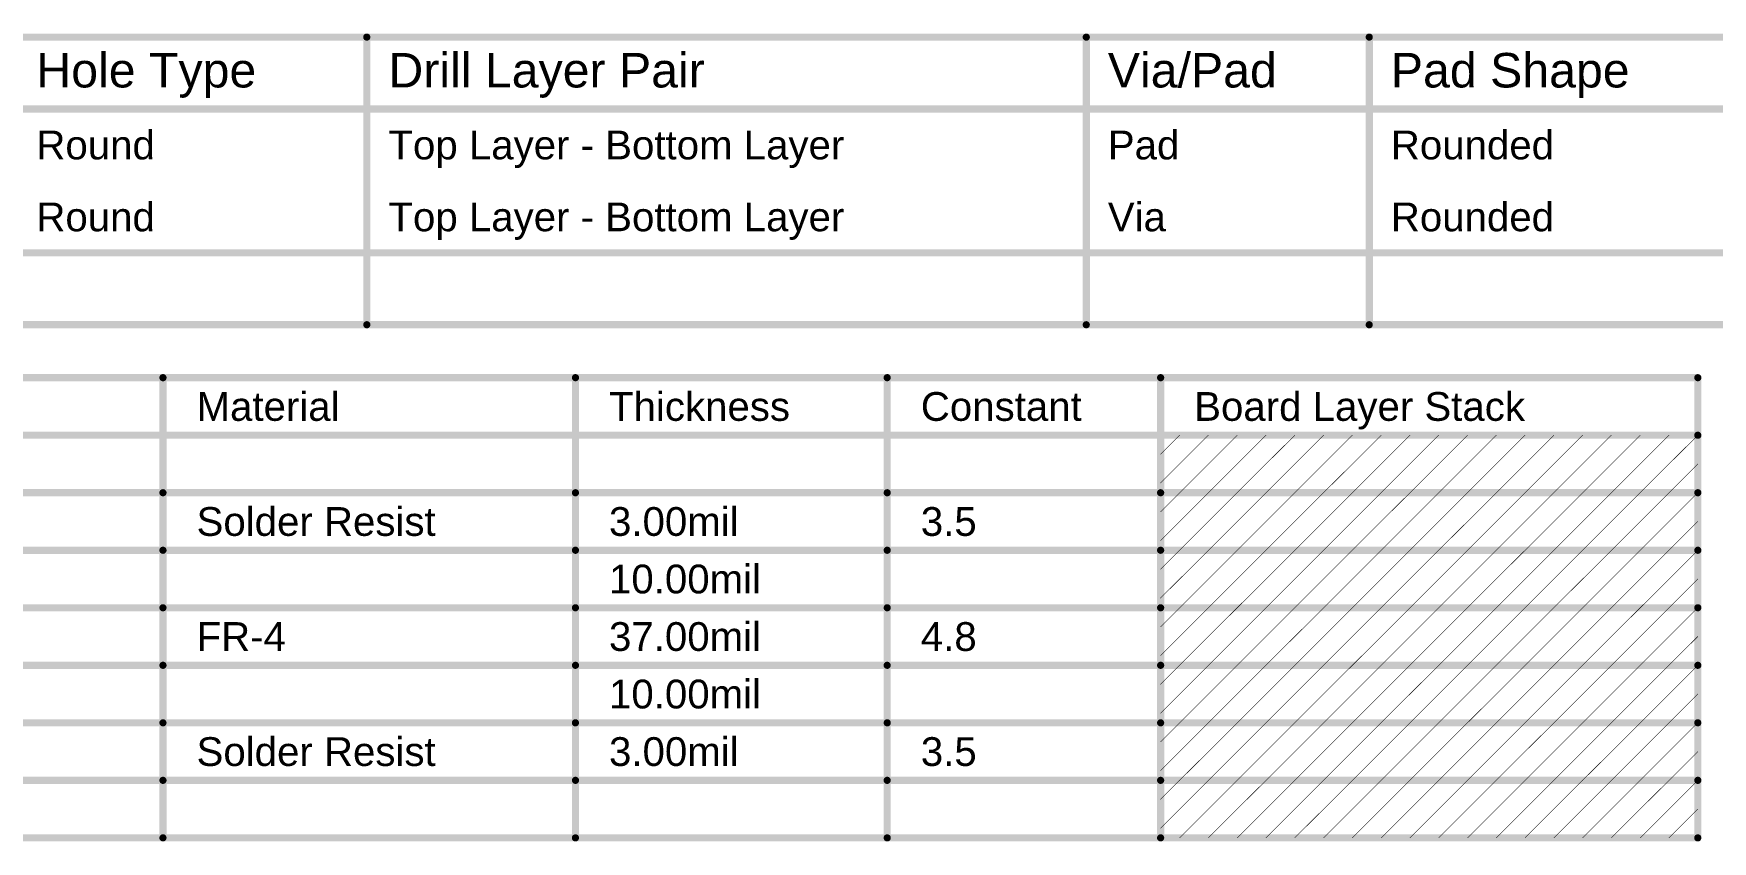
# Model space of a CAD drawing. Header units: millimetres. Extents: x -0.3 to 10.3, y -0.3 to 3.7.
# Drawn here: x 2.566 to 6.065, y 2.013 to 3.699 of the extents above; entities that cross this region are included whole.
import ezdxf

# ---------------------------------------------------------------- set-up
doc = ezdxf.new("R2010")
doc.units = ezdxf.units.MM
doc.header["$MEASUREMENT"] = 0
doc.layers.add('DrillDrawing', color=1, linetype='Continuous')
doc.layers.add('Mechanical3', color=76, linetype='Continuous')
doc.styles.add('Arial', font='', dxfattribs={"height": 0.2})
doc.styles.get('Arial').set_extended_font_data('Arial')

msp = doc.modelspace()

# ---------------------------------------------------------------- linework, layer by layer
at = {"layer": 'DrillDrawing', "const_width": 0.015}
for points in [[(-0.1895, 3.6915), (10.3116, 3.6915)], [(3.2606, 3.0915), (3.2606, 3.6915)], [(4.7601, 3.0915), (4.7601, 3.6915)], [(5.35, 3.0915), (5.35, 3.6915)], [(-0.1895, 3.5415), (10.3116, 3.5415)], [(-0.1895, 3.2415), (10.3116, 3.2415)], [(-0.1895, 3.0915), (10.3116, 3.0915)]]:
    msp.add_lwpolyline(points, dxfattribs=at)
at = {"layer": 'DrillDrawing', "const_width": 0.0075}
for points in [[(3.2568, 3.6915, 1), (3.2643, 3.6915, 1)], [(4.7564, 3.6915, 1), (4.7639, 3.6915, 1)], [(5.3462, 3.6915, 1), (5.3537, 3.6915, 1)], [(3.2568, 3.0915, 1), (3.2643, 3.0915, 1)], [(4.7564, 3.0915, 1), (4.7639, 3.0915, 1)], [(5.3462, 3.0915, 1), (5.3537, 3.0915, 1)]]:
    msp.add_lwpolyline(points, format="xyb", close=True, dxfattribs=at)
at = {"layer": 'Mechanical3'}
for points, const_width in [([(1.496, 2.981), (6.0348, 2.981)], 0.015), ([(2.8357, 2.021), (2.8357, 2.981)], 0.015), ([(3.6954, 2.021), (3.6954, 2.981)], 0.015), ([(4.3453, 2.021), (4.3453, 2.981)], 0.015), ([(4.9151, 2.021), (4.9151, 2.981)], 0.015), ([(6.0348, 2.021), (6.0348, 2.981)], 0.015), ([(1.496, 2.861), (6.0348, 2.861)], 0.015), ([(4.9151, 2.8213), (4.9548, 2.861)], 0.001), ([(4.9151, 2.7613), (5.0148, 2.861)], 0.001), ([(4.9548, 2.741), (5.0748, 2.861)], 0.001), ([(5.0148, 2.741), (5.1348, 2.861)], 0.001), ([(5.0748, 2.741), (5.1948, 2.861)], 0.001), ([(5.1348, 2.741), (5.2548, 2.861)], 0.001), ([(5.1948, 2.741), (5.3148, 2.861)], 0.001), ([(5.2548, 2.741), (5.3748, 2.861)], 0.001), ([(5.3148, 2.741), (5.4348, 2.861)], 0.001), ([(5.3748, 2.741), (5.4948, 2.861)], 0.001), ([(5.4348, 2.741), (5.5548, 2.861)], 0.001), ([(5.4948, 2.741), (5.6148, 2.861)], 0.001), ([(5.5548, 2.741), (5.6748, 2.861)], 0.001), ([(5.6148, 2.741), (5.7348, 2.861)], 0.001), ([(5.6748, 2.741), (5.7948, 2.861)], 0.001), ([(5.7348, 2.741), (5.8548, 2.861)], 0.001), ([(5.7948, 2.741), (5.9148, 2.861)], 0.001), ([(5.8548, 2.741), (5.9748, 2.861)], 0.001), ([(5.9148, 2.741), (6.0348, 2.861)], 0.001), ([(5.9748, 2.741), (6.0348, 2.801)], 0.001), ([(1.9059, 2.741), (2.8357, 2.741)], 0.015), ([(2.8357, 2.741), (3.6954, 2.741)], 0.015), ([(3.6954, 2.741), (4.3453, 2.741)], 0.015), ([(4.3453, 2.741), (4.9151, 2.741)], 0.015), ([(4.9151, 2.741), (6.0348, 2.741)], 0.015), ([(4.9151, 2.7013), (4.9548, 2.741)], 0.001), ([(4.9151, 2.6413), (5.0148, 2.741)], 0.001), ([(4.9548, 2.621), (5.0748, 2.741)], 0.001), ([(5.0148, 2.621), (5.1348, 2.741)], 0.001), ([(5.0748, 2.621), (5.1948, 2.741)], 0.001), ([(5.1348, 2.621), (5.2548, 2.741)], 0.001), ([(5.1948, 2.621), (5.3148, 2.741)], 0.001), ([(5.2548, 2.621), (5.3748, 2.741)], 0.001), ([(5.3148, 2.621), (5.4348, 2.741)], 0.001), ([(5.3748, 2.621), (5.4948, 2.741)], 0.001), ([(5.4348, 2.621), (5.5548, 2.741)], 0.001), ([(5.4948, 2.621), (5.6148, 2.741)], 0.001), ([(5.5548, 2.621), (5.6748, 2.741)], 0.001), ([(5.6148, 2.621), (5.7348, 2.741)], 0.001), ([(5.6748, 2.621), (5.7948, 2.741)], 0.001), ([(5.7348, 2.621), (5.8548, 2.741)], 0.001), ([(5.7948, 2.621), (5.9148, 2.741)], 0.001), ([(5.8548, 2.621), (5.9748, 2.741)], 0.001), ([(5.9148, 2.621), (6.0348, 2.741)], 0.001), ([(5.9748, 2.621), (6.0348, 2.681)], 0.001), ([(1.9059, 2.621), (2.8357, 2.621)], 0.015), ([(2.8357, 2.621), (3.6954, 2.621)], 0.015), ([(3.6954, 2.621), (4.3453, 2.621)], 0.015), ([(4.3453, 2.621), (4.9151, 2.621)], 0.015), ([(4.9151, 2.621), (6.0348, 2.621)], 0.015), ([(4.9151, 2.5813), (4.9548, 2.621)], 0.001), ([(4.9151, 2.5213), (5.0148, 2.621)], 0.001), ([(4.9548, 2.501), (5.0748, 2.621)], 0.001), ([(5.0148, 2.501), (5.1348, 2.621)], 0.001), ([(5.0748, 2.501), (5.1948, 2.621)], 0.001), ([(5.1348, 2.501), (5.2548, 2.621)], 0.001), ([(5.1948, 2.501), (5.3148, 2.621)], 0.001), ([(5.2548, 2.501), (5.3748, 2.621)], 0.001), ([(5.3148, 2.501), (5.4348, 2.621)], 0.001), ([(5.3748, 2.501), (5.4948, 2.621)], 0.001), ([(5.4348, 2.501), (5.5548, 2.621)], 0.001), ([(5.4948, 2.501), (5.6148, 2.621)], 0.001), ([(5.5548, 2.501), (5.6748, 2.621)], 0.001), ([(5.6148, 2.501), (5.7348, 2.621)], 0.001), ([(5.6748, 2.501), (5.7948, 2.621)], 0.001), ([(5.7348, 2.501), (5.8548, 2.621)], 0.001), ([(5.7948, 2.501), (5.9148, 2.621)], 0.001), ([(5.8548, 2.501), (5.9748, 2.621)], 0.001), ([(5.9148, 2.501), (6.0348, 2.621)], 0.001), ([(5.9748, 2.501), (6.0348, 2.561)], 0.001), ([(1.9059, 2.501), (2.8357, 2.501)], 0.015), ([(2.8357, 2.501), (3.6954, 2.501)], 0.015), ([(3.6954, 2.501), (4.3453, 2.501)], 0.015), ([(4.3453, 2.501), (4.9151, 2.501)], 0.015), ([(4.9151, 2.501), (6.0348, 2.501)], 0.015), ([(4.9151, 2.4613), (4.9548, 2.501)], 0.001), ([(4.9151, 2.4013), (5.0148, 2.501)], 0.001), ([(4.9548, 2.381), (5.0748, 2.501)], 0.001), ([(5.0148, 2.381), (5.1348, 2.501)], 0.001), ([(5.0748, 2.381), (5.1948, 2.501)], 0.001), ([(5.1348, 2.381), (5.2548, 2.501)], 0.001), ([(5.1948, 2.381), (5.3148, 2.501)], 0.001), ([(5.2548, 2.381), (5.3748, 2.501)], 0.001), ([(5.3148, 2.381), (5.4348, 2.501)], 0.001), ([(5.3748, 2.381), (5.4948, 2.501)], 0.001), ([(5.4348, 2.381), (5.5548, 2.501)], 0.001), ([(5.4948, 2.381), (5.6148, 2.501)], 0.001), ([(5.5548, 2.381), (5.6748, 2.501)], 0.001), ([(5.6148, 2.381), (5.7348, 2.501)], 0.001), ([(5.6748, 2.381), (5.7948, 2.501)], 0.001), ([(5.7348, 2.381), (5.8548, 2.501)], 0.001), ([(5.7948, 2.381), (5.9148, 2.501)], 0.001), ([(5.8548, 2.381), (5.9748, 2.501)], 0.001), ([(5.9148, 2.381), (6.0348, 2.501)], 0.001), ([(5.9748, 2.381), (6.0348, 2.441)], 0.001), ([(1.9059, 2.381), (2.8357, 2.381)], 0.015), ([(2.8357, 2.381), (3.6954, 2.381)], 0.015), ([(3.6954, 2.381), (4.3453, 2.381)], 0.015), ([(4.3453, 2.381), (4.9151, 2.381)], 0.015), ([(4.9151, 2.381), (6.0348, 2.381)], 0.015), ([(4.9151, 2.3413), (4.9548, 2.381)], 0.001), ([(4.9151, 2.2813), (5.0148, 2.381)], 0.001), ([(4.9548, 2.261), (5.0748, 2.381)], 0.001), ([(5.0148, 2.261), (5.1348, 2.381)], 0.001), ([(5.0748, 2.261), (5.1948, 2.381)], 0.001), ([(5.1348, 2.261), (5.2548, 2.381)], 0.001), ([(5.1948, 2.261), (5.3148, 2.381)], 0.001), ([(5.2548, 2.261), (5.3748, 2.381)], 0.001), ([(5.3148, 2.261), (5.4348, 2.381)], 0.001), ([(5.3748, 2.261), (5.4948, 2.381)], 0.001), ([(5.4348, 2.261), (5.5548, 2.381)], 0.001), ([(5.4948, 2.261), (5.6148, 2.381)], 0.001), ([(5.5548, 2.261), (5.6748, 2.381)], 0.001), ([(5.6148, 2.261), (5.7348, 2.381)], 0.001), ([(5.6748, 2.261), (5.7948, 2.381)], 0.001), ([(5.7348, 2.261), (5.8548, 2.381)], 0.001), ([(5.7948, 2.261), (5.9148, 2.381)], 0.001), ([(5.8548, 2.261), (5.9748, 2.381)], 0.001), ([(5.9148, 2.261), (6.0348, 2.381)], 0.001), ([(5.9748, 2.261), (6.0348, 2.321)], 0.001), ([(1.9059, 2.261), (2.8357, 2.261)], 0.015), ([(2.8357, 2.261), (3.6954, 2.261)], 0.015), ([(3.6954, 2.261), (4.3453, 2.261)], 0.015), ([(4.3453, 2.261), (4.9151, 2.261)], 0.015), ([(4.9151, 2.261), (6.0348, 2.261)], 0.015), ([(4.9151, 2.2213), (4.9548, 2.261)], 0.001), ([(4.9151, 2.1613), (5.0148, 2.261)], 0.001), ([(4.9548, 2.141), (5.0748, 2.261)], 0.001), ([(5.0148, 2.141), (5.1348, 2.261)], 0.001), ([(5.0748, 2.141), (5.1948, 2.261)], 0.001), ([(5.1348, 2.141), (5.2548, 2.261)], 0.001), ([(5.1948, 2.141), (5.3148, 2.261)], 0.001), ([(5.2548, 2.141), (5.3748, 2.261)], 0.001), ([(5.3148, 2.141), (5.4348, 2.261)], 0.001), ([(5.3748, 2.141), (5.4948, 2.261)], 0.001), ([(5.4348, 2.141), (5.5548, 2.261)], 0.001), ([(5.4948, 2.141), (5.6148, 2.261)], 0.001), ([(5.5548, 2.141), (5.6748, 2.261)], 0.001), ([(5.6148, 2.141), (5.7348, 2.261)], 0.001), ([(5.6748, 2.141), (5.7948, 2.261)], 0.001), ([(5.7348, 2.141), (5.8548, 2.261)], 0.001), ([(5.7948, 2.141), (5.9148, 2.261)], 0.001), ([(5.8548, 2.141), (5.9748, 2.261)], 0.001), ([(5.9148, 2.141), (6.0348, 2.261)], 0.001), ([(5.9748, 2.141), (6.0348, 2.201)], 0.001), ([(1.9059, 2.141), (2.8357, 2.141)], 0.015), ([(2.8357, 2.141), (3.6954, 2.141)], 0.015), ([(3.6954, 2.141), (4.3453, 2.141)], 0.015), ([(4.3453, 2.141), (4.9151, 2.141)], 0.015), ([(4.9151, 2.141), (6.0348, 2.141)], 0.015), ([(4.9151, 2.1013), (4.9548, 2.141)], 0.001), ([(4.9151, 2.0413), (5.0148, 2.141)], 0.001), ([(4.9548, 2.021), (5.0748, 2.141)], 0.001), ([(5.0148, 2.021), (5.1348, 2.141)], 0.001), ([(5.0748, 2.021), (5.1948, 2.141)], 0.001), ([(5.1348, 2.021), (5.2548, 2.141)], 0.001), ([(5.1948, 2.021), (5.3148, 2.141)], 0.001), ([(5.2548, 2.021), (5.3748, 2.141)], 0.001), ([(5.3148, 2.021), (5.4348, 2.141)], 0.001), ([(5.3748, 2.021), (5.4948, 2.141)], 0.001), ([(5.4348, 2.021), (5.5548, 2.141)], 0.001), ([(5.4948, 2.021), (5.6148, 2.141)], 0.001), ([(5.5548, 2.021), (5.6748, 2.141)], 0.001), ([(5.6148, 2.021), (5.7348, 2.141)], 0.001), ([(5.6748, 2.021), (5.7948, 2.141)], 0.001), ([(5.7348, 2.021), (5.8548, 2.141)], 0.001), ([(5.7948, 2.021), (5.9148, 2.141)], 0.001), ([(5.8548, 2.021), (5.9748, 2.141)], 0.001), ([(5.9148, 2.021), (6.0348, 2.141)], 0.001), ([(5.9748, 2.021), (6.0348, 2.081)], 0.001), ([(1.9059, 2.021), (2.8357, 2.021)], 0.015), ([(2.8357, 2.021), (3.6954, 2.021)], 0.015), ([(3.6954, 2.021), (4.3453, 2.021)], 0.015), ([(4.3453, 2.021), (4.9151, 2.021)], 0.015), ([(4.9151, 2.021), (6.0348, 2.021)], 0.015)]:
    msp.add_lwpolyline(points, dxfattribs=dict(at, const_width=const_width))
for points, const_width in [([(2.8319, 2.981, 1), (2.8394, 2.981, 1)], 0.0075), ([(3.6917, 2.981, 1), (3.6992, 2.981, 1)], 0.0075), ([(4.3415, 2.981, 1), (4.349, 2.981, 1)], 0.0075), ([(4.9114, 2.981, 1), (4.9189, 2.981, 1)], 0.0075), ([(6.0311, 2.981, 1), (6.0386, 2.981, 1)], 0.0075), ([(6.0311, 2.981, 1), (6.0386, 2.981, 1)], 0.0075), ([(4.9546, 2.861, 1), (4.9551, 2.861, 1)], 0.0005), ([(5.0146, 2.861, 1), (5.0151, 2.861, 1)], 0.0005), ([(5.0746, 2.861, 1), (5.0751, 2.861, 1)], 0.0005), ([(5.1346, 2.861, 1), (5.1351, 2.861, 1)], 0.0005), ([(5.1946, 2.861, 1), (5.1951, 2.861, 1)], 0.0005), ([(5.2546, 2.861, 1), (5.2551, 2.861, 1)], 0.0005), ([(5.3146, 2.861, 1), (5.3151, 2.861, 1)], 0.0005), ([(5.3746, 2.861, 1), (5.3751, 2.861, 1)], 0.0005), ([(5.4346, 2.861, 1), (5.4351, 2.861, 1)], 0.0005), ([(5.4946, 2.861, 1), (5.4951, 2.861, 1)], 0.0005), ([(5.5546, 2.861, 1), (5.5551, 2.861, 1)], 0.0005), ([(5.6146, 2.861, 1), (5.6151, 2.861, 1)], 0.0005), ([(5.6746, 2.861, 1), (5.6751, 2.861, 1)], 0.0005), ([(5.7346, 2.861, 1), (5.7351, 2.861, 1)], 0.0005), ([(5.7946, 2.861, 1), (5.7951, 2.861, 1)], 0.0005), ([(5.8546, 2.861, 1), (5.8551, 2.861, 1)], 0.0005), ([(5.9146, 2.861, 1), (5.9151, 2.861, 1)], 0.0005), ([(5.9746, 2.861, 1), (5.9751, 2.861, 1)], 0.0005), ([(6.0311, 2.861, 1), (6.0386, 2.861, 1)], 0.0075), ([(6.0346, 2.861, 1), (6.0351, 2.861, 1)], 0.0005), ([(4.9149, 2.8213, 1), (4.9154, 2.8213, 1)], 0.0005), ([(6.0346, 2.801, 1), (6.0351, 2.801, 1)], 0.0005), ([(2.8319, 2.741, 1), (2.8394, 2.741, 1)], 0.0075), ([(2.8319, 2.741, 1), (2.8394, 2.741, 1)], 0.0075), ([(3.6917, 2.741, 1), (3.6992, 2.741, 1)], 0.0075), ([(3.6917, 2.741, 1), (3.6992, 2.741, 1)], 0.0075), ([(4.3415, 2.741, 1), (4.349, 2.741, 1)], 0.0075), ([(4.3415, 2.741, 1), (4.349, 2.741, 1)], 0.0075), ([(4.9114, 2.741, 1), (4.9189, 2.741, 1)], 0.0075), ([(4.9114, 2.741, 1), (4.9189, 2.741, 1)], 0.0075), ([(4.9149, 2.7613, 1), (4.9154, 2.7613, 1)], 0.0005), ([(4.9546, 2.741, 1), (4.9551, 2.741, 1)], 0.0005), ([(4.9546, 2.741, 1), (4.9551, 2.741, 1)], 0.0005), ([(5.0146, 2.741, 1), (5.0151, 2.741, 1)], 0.0005), ([(5.0146, 2.741, 1), (5.0151, 2.741, 1)], 0.0005), ([(5.0746, 2.741, 1), (5.0751, 2.741, 1)], 0.0005), ([(5.0746, 2.741, 1), (5.0751, 2.741, 1)], 0.0005), ([(5.1346, 2.741, 1), (5.1351, 2.741, 1)], 0.0005), ([(5.1346, 2.741, 1), (5.1351, 2.741, 1)], 0.0005), ([(5.1946, 2.741, 1), (5.1951, 2.741, 1)], 0.0005), ([(5.1946, 2.741, 1), (5.1951, 2.741, 1)], 0.0005), ([(5.2546, 2.741, 1), (5.2551, 2.741, 1)], 0.0005), ([(5.2546, 2.741, 1), (5.2551, 2.741, 1)], 0.0005), ([(5.3146, 2.741, 1), (5.3151, 2.741, 1)], 0.0005), ([(5.3146, 2.741, 1), (5.3151, 2.741, 1)], 0.0005), ([(5.3746, 2.741, 1), (5.3751, 2.741, 1)], 0.0005), ([(5.3746, 2.741, 1), (5.3751, 2.741, 1)], 0.0005), ([(5.4346, 2.741, 1), (5.4351, 2.741, 1)], 0.0005), ([(5.4346, 2.741, 1), (5.4351, 2.741, 1)], 0.0005), ([(5.4946, 2.741, 1), (5.4951, 2.741, 1)], 0.0005), ([(5.4946, 2.741, 1), (5.4951, 2.741, 1)], 0.0005), ([(5.5546, 2.741, 1), (5.5551, 2.741, 1)], 0.0005), ([(5.5546, 2.741, 1), (5.5551, 2.741, 1)], 0.0005), ([(5.6146, 2.741, 1), (5.6151, 2.741, 1)], 0.0005), ([(5.6146, 2.741, 1), (5.6151, 2.741, 1)], 0.0005), ([(5.6746, 2.741, 1), (5.6751, 2.741, 1)], 0.0005), ([(5.6746, 2.741, 1), (5.6751, 2.741, 1)], 0.0005), ([(5.7346, 2.741, 1), (5.7351, 2.741, 1)], 0.0005), ([(5.7346, 2.741, 1), (5.7351, 2.741, 1)], 0.0005), ([(5.7946, 2.741, 1), (5.7951, 2.741, 1)], 0.0005), ([(5.7946, 2.741, 1), (5.7951, 2.741, 1)], 0.0005), ([(5.8546, 2.741, 1), (5.8551, 2.741, 1)], 0.0005), ([(5.8546, 2.741, 1), (5.8551, 2.741, 1)], 0.0005), ([(5.9146, 2.741, 1), (5.9151, 2.741, 1)], 0.0005), ([(5.9146, 2.741, 1), (5.9151, 2.741, 1)], 0.0005), ([(5.9746, 2.741, 1), (5.9751, 2.741, 1)], 0.0005), ([(5.9746, 2.741, 1), (5.9751, 2.741, 1)], 0.0005), ([(6.0311, 2.741, 1), (6.0386, 2.741, 1)], 0.0075), ([(6.0346, 2.741, 1), (6.0351, 2.741, 1)], 0.0005), ([(4.9149, 2.7013, 1), (4.9154, 2.7013, 1)], 0.0005), ([(6.0346, 2.681, 1), (6.0351, 2.681, 1)], 0.0005), ([(2.8319, 2.621, 1), (2.8394, 2.621, 1)], 0.0075), ([(2.8319, 2.621, 1), (2.8394, 2.621, 1)], 0.0075), ([(3.6917, 2.621, 1), (3.6992, 2.621, 1)], 0.0075), ([(3.6917, 2.621, 1), (3.6992, 2.621, 1)], 0.0075), ([(4.3415, 2.621, 1), (4.349, 2.621, 1)], 0.0075), ([(4.3415, 2.621, 1), (4.349, 2.621, 1)], 0.0075), ([(4.9114, 2.621, 1), (4.9189, 2.621, 1)], 0.0075), ([(4.9114, 2.621, 1), (4.9189, 2.621, 1)], 0.0075), ([(4.9149, 2.6413, 1), (4.9154, 2.6413, 1)], 0.0005), ([(6.0311, 2.621, 1), (6.0386, 2.621, 1)], 0.0075), ([(4.9546, 2.621, 1), (4.9551, 2.621, 1)], 0.0005), ([(4.9546, 2.621, 1), (4.9551, 2.621, 1)], 0.0005), ([(5.0146, 2.621, 1), (5.0151, 2.621, 1)], 0.0005), ([(5.0146, 2.621, 1), (5.0151, 2.621, 1)], 0.0005), ([(5.0746, 2.621, 1), (5.0751, 2.621, 1)], 0.0005), ([(5.0746, 2.621, 1), (5.0751, 2.621, 1)], 0.0005), ([(5.1346, 2.621, 1), (5.1351, 2.621, 1)], 0.0005), ([(5.1346, 2.621, 1), (5.1351, 2.621, 1)], 0.0005), ([(5.1946, 2.621, 1), (5.1951, 2.621, 1)], 0.0005), ([(5.1946, 2.621, 1), (5.1951, 2.621, 1)], 0.0005), ([(5.2546, 2.621, 1), (5.2551, 2.621, 1)], 0.0005), ([(5.2546, 2.621, 1), (5.2551, 2.621, 1)], 0.0005), ([(5.3146, 2.621, 1), (5.3151, 2.621, 1)], 0.0005), ([(5.3146, 2.621, 1), (5.3151, 2.621, 1)], 0.0005), ([(5.3746, 2.621, 1), (5.3751, 2.621, 1)], 0.0005), ([(5.3746, 2.621, 1), (5.3751, 2.621, 1)], 0.0005), ([(5.4346, 2.621, 1), (5.4351, 2.621, 1)], 0.0005), ([(5.4346, 2.621, 1), (5.4351, 2.621, 1)], 0.0005), ([(5.4946, 2.621, 1), (5.4951, 2.621, 1)], 0.0005), ([(5.4946, 2.621, 1), (5.4951, 2.621, 1)], 0.0005), ([(5.5546, 2.621, 1), (5.5551, 2.621, 1)], 0.0005), ([(5.5546, 2.621, 1), (5.5551, 2.621, 1)], 0.0005), ([(5.6146, 2.621, 1), (5.6151, 2.621, 1)], 0.0005), ([(5.6146, 2.621, 1), (5.6151, 2.621, 1)], 0.0005), ([(5.6746, 2.621, 1), (5.6751, 2.621, 1)], 0.0005), ([(5.6746, 2.621, 1), (5.6751, 2.621, 1)], 0.0005), ([(5.7346, 2.621, 1), (5.7351, 2.621, 1)], 0.0005), ([(5.7346, 2.621, 1), (5.7351, 2.621, 1)], 0.0005), ([(5.7946, 2.621, 1), (5.7951, 2.621, 1)], 0.0005), ([(5.7946, 2.621, 1), (5.7951, 2.621, 1)], 0.0005), ([(5.8546, 2.621, 1), (5.8551, 2.621, 1)], 0.0005), ([(5.8546, 2.621, 1), (5.8551, 2.621, 1)], 0.0005), ([(5.9146, 2.621, 1), (5.9151, 2.621, 1)], 0.0005), ([(5.9146, 2.621, 1), (5.9151, 2.621, 1)], 0.0005), ([(5.9746, 2.621, 1), (5.9751, 2.621, 1)], 0.0005), ([(5.9746, 2.621, 1), (5.9751, 2.621, 1)], 0.0005), ([(6.0346, 2.621, 1), (6.0351, 2.621, 1)], 0.0005), ([(4.9149, 2.5813, 1), (4.9154, 2.5813, 1)], 0.0005), ([(6.0346, 2.561, 1), (6.0351, 2.561, 1)], 0.0005), ([(4.9149, 2.5213, 1), (4.9154, 2.5213, 1)], 0.0005), ([(2.8319, 2.501, 1), (2.8394, 2.501, 1)], 0.0075), ([(2.8319, 2.501, 1), (2.8394, 2.501, 1)], 0.0075), ([(3.6917, 2.501, 1), (3.6992, 2.501, 1)], 0.0075), ([(3.6917, 2.501, 1), (3.6992, 2.501, 1)], 0.0075), ([(4.3415, 2.501, 1), (4.349, 2.501, 1)], 0.0075), ([(4.3415, 2.501, 1), (4.349, 2.501, 1)], 0.0075), ([(4.9114, 2.501, 1), (4.9189, 2.501, 1)], 0.0075), ([(4.9114, 2.501, 1), (4.9189, 2.501, 1)], 0.0075), ([(4.9546, 2.501, 1), (4.9551, 2.501, 1)], 0.0005), ([(4.9546, 2.501, 1), (4.9551, 2.501, 1)], 0.0005), ([(5.0146, 2.501, 1), (5.0151, 2.501, 1)], 0.0005), ([(5.0146, 2.501, 1), (5.0151, 2.501, 1)], 0.0005), ([(5.0746, 2.501, 1), (5.0751, 2.501, 1)], 0.0005), ([(5.0746, 2.501, 1), (5.0751, 2.501, 1)], 0.0005), ([(5.1346, 2.501, 1), (5.1351, 2.501, 1)], 0.0005), ([(5.1346, 2.501, 1), (5.1351, 2.501, 1)], 0.0005), ([(5.1946, 2.501, 1), (5.1951, 2.501, 1)], 0.0005), ([(5.1946, 2.501, 1), (5.1951, 2.501, 1)], 0.0005), ([(5.2546, 2.501, 1), (5.2551, 2.501, 1)], 0.0005), ([(5.2546, 2.501, 1), (5.2551, 2.501, 1)], 0.0005), ([(5.3146, 2.501, 1), (5.3151, 2.501, 1)], 0.0005), ([(5.3146, 2.501, 1), (5.3151, 2.501, 1)], 0.0005), ([(5.3746, 2.501, 1), (5.3751, 2.501, 1)], 0.0005), ([(5.3746, 2.501, 1), (5.3751, 2.501, 1)], 0.0005), ([(5.4346, 2.501, 1), (5.4351, 2.501, 1)], 0.0005), ([(5.4346, 2.501, 1), (5.4351, 2.501, 1)], 0.0005), ([(5.4946, 2.501, 1), (5.4951, 2.501, 1)], 0.0005), ([(5.4946, 2.501, 1), (5.4951, 2.501, 1)], 0.0005), ([(5.5546, 2.501, 1), (5.5551, 2.501, 1)], 0.0005), ([(5.5546, 2.501, 1), (5.5551, 2.501, 1)], 0.0005), ([(5.6146, 2.501, 1), (5.6151, 2.501, 1)], 0.0005), ([(5.6146, 2.501, 1), (5.6151, 2.501, 1)], 0.0005), ([(5.6746, 2.501, 1), (5.6751, 2.501, 1)], 0.0005), ([(5.6746, 2.501, 1), (5.6751, 2.501, 1)], 0.0005), ([(5.7346, 2.501, 1), (5.7351, 2.501, 1)], 0.0005), ([(5.7346, 2.501, 1), (5.7351, 2.501, 1)], 0.0005), ([(5.7946, 2.501, 1), (5.7951, 2.501, 1)], 0.0005), ([(5.7946, 2.501, 1), (5.7951, 2.501, 1)], 0.0005), ([(5.8546, 2.501, 1), (5.8551, 2.501, 1)], 0.0005), ([(5.8546, 2.501, 1), (5.8551, 2.501, 1)], 0.0005), ([(5.9146, 2.501, 1), (5.9151, 2.501, 1)], 0.0005), ([(5.9146, 2.501, 1), (5.9151, 2.501, 1)], 0.0005), ([(5.9746, 2.501, 1), (5.9751, 2.501, 1)], 0.0005), ([(5.9746, 2.501, 1), (5.9751, 2.501, 1)], 0.0005), ([(6.0311, 2.501, 1), (6.0386, 2.501, 1)], 0.0075), ([(6.0346, 2.501, 1), (6.0351, 2.501, 1)], 0.0005), ([(4.9149, 2.4613, 1), (4.9154, 2.4613, 1)], 0.0005), ([(6.0346, 2.441, 1), (6.0351, 2.441, 1)], 0.0005), ([(2.8319, 2.381, 1), (2.8394, 2.381, 1)], 0.0075), ([(2.8319, 2.381, 1), (2.8394, 2.381, 1)], 0.0075), ([(3.6917, 2.381, 1), (3.6992, 2.381, 1)], 0.0075), ([(3.6917, 2.381, 1), (3.6992, 2.381, 1)], 0.0075), ([(4.3415, 2.381, 1), (4.349, 2.381, 1)], 0.0075), ([(4.3415, 2.381, 1), (4.349, 2.381, 1)], 0.0075), ([(4.9114, 2.381, 1), (4.9189, 2.381, 1)], 0.0075), ([(4.9114, 2.381, 1), (4.9189, 2.381, 1)], 0.0075), ([(4.9149, 2.4013, 1), (4.9154, 2.4013, 1)], 0.0005), ([(4.9546, 2.381, 1), (4.9551, 2.381, 1)], 0.0005), ([(4.9546, 2.381, 1), (4.9551, 2.381, 1)], 0.0005), ([(5.0146, 2.381, 1), (5.0151, 2.381, 1)], 0.0005), ([(5.0146, 2.381, 1), (5.0151, 2.381, 1)], 0.0005), ([(5.0746, 2.381, 1), (5.0751, 2.381, 1)], 0.0005), ([(5.0746, 2.381, 1), (5.0751, 2.381, 1)], 0.0005), ([(5.1346, 2.381, 1), (5.1351, 2.381, 1)], 0.0005), ([(5.1346, 2.381, 1), (5.1351, 2.381, 1)], 0.0005), ([(5.1946, 2.381, 1), (5.1951, 2.381, 1)], 0.0005), ([(5.1946, 2.381, 1), (5.1951, 2.381, 1)], 0.0005), ([(5.2546, 2.381, 1), (5.2551, 2.381, 1)], 0.0005), ([(5.2546, 2.381, 1), (5.2551, 2.381, 1)], 0.0005), ([(5.3146, 2.381, 1), (5.3151, 2.381, 1)], 0.0005), ([(5.3146, 2.381, 1), (5.3151, 2.381, 1)], 0.0005), ([(5.3746, 2.381, 1), (5.3751, 2.381, 1)], 0.0005), ([(5.3746, 2.381, 1), (5.3751, 2.381, 1)], 0.0005), ([(5.4346, 2.381, 1), (5.4351, 2.381, 1)], 0.0005), ([(5.4346, 2.381, 1), (5.4351, 2.381, 1)], 0.0005), ([(5.4946, 2.381, 1), (5.4951, 2.381, 1)], 0.0005), ([(5.4946, 2.381, 1), (5.4951, 2.381, 1)], 0.0005), ([(5.5546, 2.381, 1), (5.5551, 2.381, 1)], 0.0005), ([(5.5546, 2.381, 1), (5.5551, 2.381, 1)], 0.0005), ([(5.6146, 2.381, 1), (5.6151, 2.381, 1)], 0.0005), ([(5.6146, 2.381, 1), (5.6151, 2.381, 1)], 0.0005), ([(5.6746, 2.381, 1), (5.6751, 2.381, 1)], 0.0005), ([(5.6746, 2.381, 1), (5.6751, 2.381, 1)], 0.0005), ([(5.7346, 2.381, 1), (5.7351, 2.381, 1)], 0.0005), ([(5.7346, 2.381, 1), (5.7351, 2.381, 1)], 0.0005), ([(5.7946, 2.381, 1), (5.7951, 2.381, 1)], 0.0005), ([(5.7946, 2.381, 1), (5.7951, 2.381, 1)], 0.0005), ([(5.8546, 2.381, 1), (5.8551, 2.381, 1)], 0.0005), ([(5.8546, 2.381, 1), (5.8551, 2.381, 1)], 0.0005), ([(5.9146, 2.381, 1), (5.9151, 2.381, 1)], 0.0005), ([(5.9146, 2.381, 1), (5.9151, 2.381, 1)], 0.0005), ([(5.9746, 2.381, 1), (5.9751, 2.381, 1)], 0.0005), ([(5.9746, 2.381, 1), (5.9751, 2.381, 1)], 0.0005), ([(6.0311, 2.381, 1), (6.0386, 2.381, 1)], 0.0075), ([(6.0346, 2.381, 1), (6.0351, 2.381, 1)], 0.0005), ([(4.9149, 2.3413, 1), (4.9154, 2.3413, 1)], 0.0005), ([(6.0346, 2.321, 1), (6.0351, 2.321, 1)], 0.0005), ([(4.9149, 2.2813, 1), (4.9154, 2.2813, 1)], 0.0005), ([(2.8319, 2.261, 1), (2.8394, 2.261, 1)], 0.0075), ([(2.8319, 2.261, 1), (2.8394, 2.261, 1)], 0.0075), ([(3.6917, 2.261, 1), (3.6992, 2.261, 1)], 0.0075), ([(3.6917, 2.261, 1), (3.6992, 2.261, 1)], 0.0075), ([(4.3415, 2.261, 1), (4.349, 2.261, 1)], 0.0075), ([(4.3415, 2.261, 1), (4.349, 2.261, 1)], 0.0075), ([(4.9114, 2.261, 1), (4.9189, 2.261, 1)], 0.0075), ([(4.9114, 2.261, 1), (4.9189, 2.261, 1)], 0.0075), ([(4.9546, 2.261, 1), (4.9551, 2.261, 1)], 0.0005), ([(4.9546, 2.261, 1), (4.9551, 2.261, 1)], 0.0005), ([(5.0146, 2.261, 1), (5.0151, 2.261, 1)], 0.0005), ([(5.0146, 2.261, 1), (5.0151, 2.261, 1)], 0.0005), ([(5.0746, 2.261, 1), (5.0751, 2.261, 1)], 0.0005), ([(5.0746, 2.261, 1), (5.0751, 2.261, 1)], 0.0005), ([(5.1346, 2.261, 1), (5.1351, 2.261, 1)], 0.0005), ([(5.1346, 2.261, 1), (5.1351, 2.261, 1)], 0.0005), ([(5.1946, 2.261, 1), (5.1951, 2.261, 1)], 0.0005), ([(5.1946, 2.261, 1), (5.1951, 2.261, 1)], 0.0005), ([(5.2546, 2.261, 1), (5.2551, 2.261, 1)], 0.0005), ([(5.2546, 2.261, 1), (5.2551, 2.261, 1)], 0.0005), ([(5.3146, 2.261, 1), (5.3151, 2.261, 1)], 0.0005), ([(5.3146, 2.261, 1), (5.3151, 2.261, 1)], 0.0005), ([(5.3746, 2.261, 1), (5.3751, 2.261, 1)], 0.0005), ([(5.3746, 2.261, 1), (5.3751, 2.261, 1)], 0.0005), ([(5.4346, 2.261, 1), (5.4351, 2.261, 1)], 0.0005), ([(5.4346, 2.261, 1), (5.4351, 2.261, 1)], 0.0005), ([(5.4946, 2.261, 1), (5.4951, 2.261, 1)], 0.0005), ([(5.4946, 2.261, 1), (5.4951, 2.261, 1)], 0.0005), ([(5.5546, 2.261, 1), (5.5551, 2.261, 1)], 0.0005), ([(5.5546, 2.261, 1), (5.5551, 2.261, 1)], 0.0005), ([(5.6146, 2.261, 1), (5.6151, 2.261, 1)], 0.0005), ([(5.6146, 2.261, 1), (5.6151, 2.261, 1)], 0.0005), ([(5.6746, 2.261, 1), (5.6751, 2.261, 1)], 0.0005), ([(5.6746, 2.261, 1), (5.6751, 2.261, 1)], 0.0005), ([(5.7346, 2.261, 1), (5.7351, 2.261, 1)], 0.0005), ([(5.7346, 2.261, 1), (5.7351, 2.261, 1)], 0.0005), ([(5.7946, 2.261, 1), (5.7951, 2.261, 1)], 0.0005), ([(5.7946, 2.261, 1), (5.7951, 2.261, 1)], 0.0005), ([(5.8546, 2.261, 1), (5.8551, 2.261, 1)], 0.0005), ([(5.8546, 2.261, 1), (5.8551, 2.261, 1)], 0.0005), ([(5.9146, 2.261, 1), (5.9151, 2.261, 1)], 0.0005), ([(5.9146, 2.261, 1), (5.9151, 2.261, 1)], 0.0005), ([(5.9746, 2.261, 1), (5.9751, 2.261, 1)], 0.0005), ([(5.9746, 2.261, 1), (5.9751, 2.261, 1)], 0.0005), ([(6.0311, 2.261, 1), (6.0386, 2.261, 1)], 0.0075), ([(6.0346, 2.261, 1), (6.0351, 2.261, 1)], 0.0005), ([(4.9149, 2.2213, 1), (4.9154, 2.2213, 1)], 0.0005), ([(6.0346, 2.201, 1), (6.0351, 2.201, 1)], 0.0005), ([(2.8319, 2.141, 1), (2.8394, 2.141, 1)], 0.0075), ([(2.8319, 2.141, 1), (2.8394, 2.141, 1)], 0.0075), ([(3.6917, 2.141, 1), (3.6992, 2.141, 1)], 0.0075), ([(3.6917, 2.141, 1), (3.6992, 2.141, 1)], 0.0075), ([(4.3415, 2.141, 1), (4.349, 2.141, 1)], 0.0075), ([(4.3415, 2.141, 1), (4.349, 2.141, 1)], 0.0075), ([(4.9114, 2.141, 1), (4.9189, 2.141, 1)], 0.0075), ([(4.9114, 2.141, 1), (4.9189, 2.141, 1)], 0.0075), ([(4.9149, 2.1613, 1), (4.9154, 2.1613, 1)], 0.0005), ([(4.9546, 2.141, 1), (4.9551, 2.141, 1)], 0.0005), ([(4.9546, 2.141, 1), (4.9551, 2.141, 1)], 0.0005), ([(5.0146, 2.141, 1), (5.0151, 2.141, 1)], 0.0005), ([(5.0146, 2.141, 1), (5.0151, 2.141, 1)], 0.0005), ([(5.0746, 2.141, 1), (5.0751, 2.141, 1)], 0.0005), ([(5.0746, 2.141, 1), (5.0751, 2.141, 1)], 0.0005), ([(5.1346, 2.141, 1), (5.1351, 2.141, 1)], 0.0005), ([(5.1346, 2.141, 1), (5.1351, 2.141, 1)], 0.0005), ([(5.1946, 2.141, 1), (5.1951, 2.141, 1)], 0.0005), ([(5.1946, 2.141, 1), (5.1951, 2.141, 1)], 0.0005), ([(5.2546, 2.141, 1), (5.2551, 2.141, 1)], 0.0005), ([(5.2546, 2.141, 1), (5.2551, 2.141, 1)], 0.0005), ([(5.3146, 2.141, 1), (5.3151, 2.141, 1)], 0.0005), ([(5.3146, 2.141, 1), (5.3151, 2.141, 1)], 0.0005), ([(5.3746, 2.141, 1), (5.3751, 2.141, 1)], 0.0005), ([(5.3746, 2.141, 1), (5.3751, 2.141, 1)], 0.0005), ([(5.4346, 2.141, 1), (5.4351, 2.141, 1)], 0.0005), ([(5.4346, 2.141, 1), (5.4351, 2.141, 1)], 0.0005), ([(5.4946, 2.141, 1), (5.4951, 2.141, 1)], 0.0005), ([(5.4946, 2.141, 1), (5.4951, 2.141, 1)], 0.0005), ([(5.5546, 2.141, 1), (5.5551, 2.141, 1)], 0.0005), ([(5.5546, 2.141, 1), (5.5551, 2.141, 1)], 0.0005), ([(5.6146, 2.141, 1), (5.6151, 2.141, 1)], 0.0005), ([(5.6146, 2.141, 1), (5.6151, 2.141, 1)], 0.0005), ([(5.6746, 2.141, 1), (5.6751, 2.141, 1)], 0.0005), ([(5.6746, 2.141, 1), (5.6751, 2.141, 1)], 0.0005), ([(5.7346, 2.141, 1), (5.7351, 2.141, 1)], 0.0005), ([(5.7346, 2.141, 1), (5.7351, 2.141, 1)], 0.0005), ([(5.7946, 2.141, 1), (5.7951, 2.141, 1)], 0.0005), ([(5.7946, 2.141, 1), (5.7951, 2.141, 1)], 0.0005), ([(5.8546, 2.141, 1), (5.8551, 2.141, 1)], 0.0005), ([(5.8546, 2.141, 1), (5.8551, 2.141, 1)], 0.0005), ([(5.9146, 2.141, 1), (5.9151, 2.141, 1)], 0.0005), ([(5.9146, 2.141, 1), (5.9151, 2.141, 1)], 0.0005), ([(5.9746, 2.141, 1), (5.9751, 2.141, 1)], 0.0005), ([(5.9746, 2.141, 1), (5.9751, 2.141, 1)], 0.0005), ([(6.0311, 2.141, 1), (6.0386, 2.141, 1)], 0.0075), ([(6.0346, 2.141, 1), (6.0351, 2.141, 1)], 0.0005), ([(4.9149, 2.1013, 1), (4.9154, 2.1013, 1)], 0.0005), ([(6.0346, 2.081, 1), (6.0351, 2.081, 1)], 0.0005), ([(4.9149, 2.0413, 1), (4.9154, 2.0413, 1)], 0.0005), ([(2.8319, 2.021, 1), (2.8394, 2.021, 1)], 0.0075), ([(2.8319, 2.021, 1), (2.8394, 2.021, 1)], 0.0075), ([(2.8319, 2.021, 1), (2.8394, 2.021, 1)], 0.0075), ([(3.6917, 2.021, 1), (3.6992, 2.021, 1)], 0.0075), ([(3.6917, 2.021, 1), (3.6992, 2.021, 1)], 0.0075), ([(3.6917, 2.021, 1), (3.6992, 2.021, 1)], 0.0075), ([(4.3415, 2.021, 1), (4.349, 2.021, 1)], 0.0075), ([(4.3415, 2.021, 1), (4.349, 2.021, 1)], 0.0075), ([(4.3415, 2.021, 1), (4.349, 2.021, 1)], 0.0075), ([(4.9114, 2.021, 1), (4.9189, 2.021, 1)], 0.0075), ([(4.9114, 2.021, 1), (4.9189, 2.021, 1)], 0.0075), ([(4.9114, 2.021, 1), (4.9189, 2.021, 1)], 0.0075), ([(4.9546, 2.021, 1), (4.9551, 2.021, 1)], 0.0005), ([(5.0146, 2.021, 1), (5.0151, 2.021, 1)], 0.0005), ([(5.0746, 2.021, 1), (5.0751, 2.021, 1)], 0.0005), ([(5.1346, 2.021, 1), (5.1351, 2.021, 1)], 0.0005), ([(5.1946, 2.021, 1), (5.1951, 2.021, 1)], 0.0005), ([(5.2546, 2.021, 1), (5.2551, 2.021, 1)], 0.0005), ([(5.3146, 2.021, 1), (5.3151, 2.021, 1)], 0.0005), ([(5.3746, 2.021, 1), (5.3751, 2.021, 1)], 0.0005), ([(5.4346, 2.021, 1), (5.4351, 2.021, 1)], 0.0005), ([(5.4946, 2.021, 1), (5.4951, 2.021, 1)], 0.0005), ([(5.5546, 2.021, 1), (5.5551, 2.021, 1)], 0.0005), ([(5.6146, 2.021, 1), (5.6151, 2.021, 1)], 0.0005), ([(5.6746, 2.021, 1), (5.6751, 2.021, 1)], 0.0005), ([(5.7346, 2.021, 1), (5.7351, 2.021, 1)], 0.0005), ([(5.7946, 2.021, 1), (5.7951, 2.021, 1)], 0.0005), ([(5.8546, 2.021, 1), (5.8551, 2.021, 1)], 0.0005), ([(5.9146, 2.021, 1), (5.9151, 2.021, 1)], 0.0005), ([(5.9746, 2.021, 1), (5.9751, 2.021, 1)], 0.0005), ([(6.0311, 2.021, 1), (6.0386, 2.021, 1)], 0.0075), ([(6.0311, 2.021, 1), (6.0386, 2.021, 1)], 0.0075)]:
    msp.add_lwpolyline(points, format="xyb", close=True, dxfattribs=dict(at, const_width=const_width))

# ---------------------------------------------------------------- texts
at = {"layer": 'DrillDrawing', "style": 'Arial'}
for s, height, p in [('Hole Type', 0.072, (2.5718, 3.5865)), ('Drill Layer Pair', 0.072, (3.3056, 3.5865)), ('Via/Pad', 0.072, (4.8051, 3.5865)), ('Pad Shape', 0.072, (5.395, 3.5865)), ('Round', 0.06, (2.5718, 3.4365)), ('Pad', 0.06, (4.8051, 3.4365)), ('Rounded', 0.06, (5.395, 3.4365)), ('Top Layer - Bottom Layer', 0.06, (3.3056, 3.4365)), ('Round', 0.06, (2.5718, 3.2865)), ('Top Layer - Bottom Layer', 0.06, (3.3056, 3.2865)), ('Via', 0.06, (4.8051, 3.2865)), ('Rounded', 0.06, (5.395, 3.2865))]:
    msp.add_text(s, height=height, dxfattribs=at).set_placement(p)
at = {"layer": 'Mechanical3', "style": 'Arial'}
for s, p in [('Material', (2.9057, 2.891)), ('Thickness', (3.7654, 2.891)), ('Constant', (4.4153, 2.891)), ('Board Layer Stack', (4.9851, 2.891)), ('Solder Resist', (2.9057, 2.651)), ('3.00mil', (3.7654, 2.651)), ('3.5', (4.4153, 2.651)), ('10.00mil', (3.7654, 2.531)), ('FR-4', (2.9057, 2.411)), ('37.00mil', (3.7654, 2.411)), ('4.8', (4.4153, 2.411)), ('10.00mil', (3.7654, 2.291)), ('Solder Resist', (2.9057, 2.171)), ('3.00mil', (3.7654, 2.171)), ('3.5', (4.4153, 2.171))]:
    msp.add_text(s, height=0.06, dxfattribs=at).set_placement(p)

doc.saveas('drawing.dxf')
